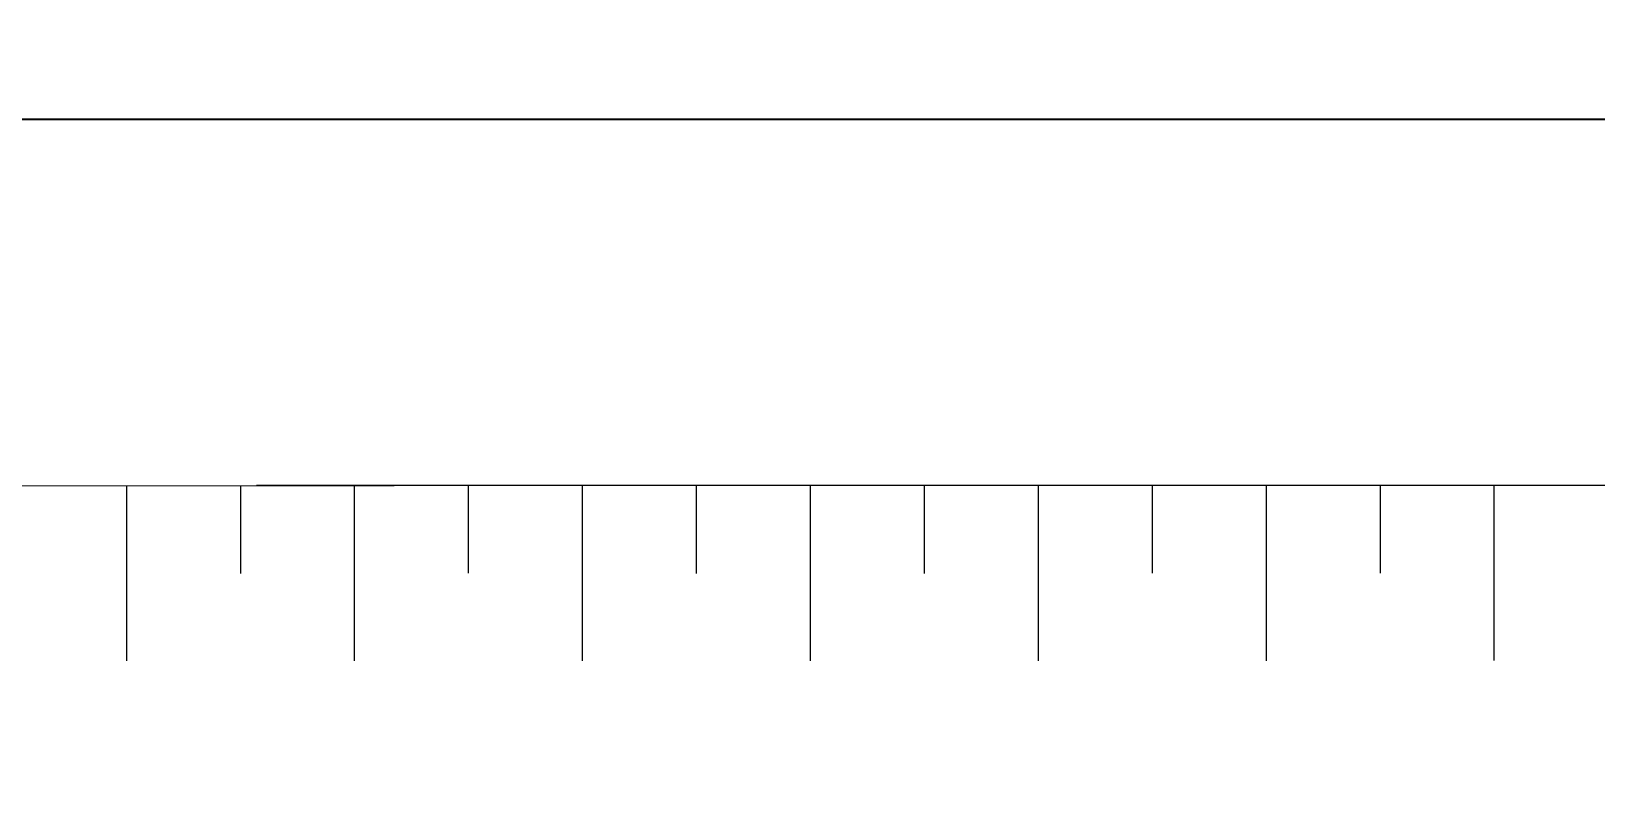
# Model space of a CAD drawing. Header units: millimetres. Extents: x 20530103 to 31271019, y 32092698 to 33532929.
# Drawn here: x 26145079 to 26151332, y 33013434 to 33016500 of the extents above; entities that cross this region are included whole.
import ezdxf
from ezdxf import colors
from ezdxf.entities.mleader import LeaderData, LeaderLine
from ezdxf.math import Vec2, Vec3

# ---------------------------------------------------------------- set-up
doc = ezdxf.new("R2010")
doc.units = ezdxf.units.MM
doc.styles.add('GOST 2.304', font='GOST.TTF')
doc.styles.get("Standard").update_dxf_attribs({"font": 'arial.ttf'})
doc.dimstyles.new('ISO-25', dxfattribs={"dimtxt": 2.5, "dimasz": 2.5, "dimexe": 1.25, "dimexo": 0.625, "dimtad": 1, "dimtxsty": 'Standard', "dimcen": 2.5, "dimadec": 0, "dimazin": 0, "dimtfac": 1, "dimtmove": 0, "dimatfit": 3, "dimfxl": 1, "dimarcsym": 0})

# ---------------------------------------------------------------- blocks, each defined once
blk = doc.blocks.new('_ArchTick')
at = {"color": 0, "linetype": 'ByBlock', "const_width": 0.15}
blk.add_lwpolyline([(-0.5, -0.5), (0.5, 0.5)], dxfattribs=at)
blk = doc.blocks.new('*D223')
at = {"color": 0, "lineweight": -2, "transparency": 16777216}
for p, q in [((26142507.4, 33014744.1), (26142507.4, 33016273.1)), ((26180474.9, 33014744.1), (26180474.9, 33016273.1)), ((26142507.4, 33016148.1), (26180474.9, 33016148.1))]:
    blk.add_line(p, q, dxfattribs=at)
at = {"color": 0, "lineweight": -2, "transparency": 16777216, "xscale": 250, "yscale": 250, "zscale": 250, "rotation": 180}
blk.add_blockref('_ArchTick', (26142507.4, 33016148.1), dxfattribs=at)
at = {"color": 0, "lineweight": -2, "transparency": 16777216, "xscale": 250, "yscale": 250, "zscale": 250}
blk.add_blockref('_ArchTick', (26180474.9, 33016148.1), dxfattribs=at)
at = {"color": 0, "transparency": 16777216, "insert": (26161491.1, 33016335.6), "char_height": 250, "attachment_point": 5, "style": 'GOST 2.304'}
blk.add_mtext('37968', dxfattribs=at)
blk = doc.blocks.new('_None')

msp = doc.modelspace()

# ---------------------------------------------------------------- linework, layer by layer
at = {"lineweight": 20}
for p, q in [((26142507.3504, 33014681.6069), (26148116.1661, 33014685.9795)), ((26145459.2804, 33014683.1981), (26145459.2804, 33013984.5374)), ((26145914.7629, 33014683.5532), (26145914.7629, 33014334.2228)), ((26180474.8723, 33014685.576), (26145978.8642, 33014685.576)), ((26146370.2454, 33014683.5532), (26146370.2454, 33013984.8925)), ((26146825.7278, 33014683.9082), (26146825.7278, 33014334.5779)), ((26147281.2103, 33014682.843), (26147281.2103, 33013984.1823)), ((26147736.6928, 33014683.1981), (26147736.6928, 33014333.8677)), ((26148192.1753, 33014683.1981), (26148192.1753, 33013984.5374)), ((26148647.6578, 33014683.5532), (26148647.6578, 33014334.2228)), ((26149103.1403, 33014683.5532), (26149103.1403, 33013984.8925)), ((26149558.6228, 33014683.9082), (26149558.6228, 33014334.5779)), ((26150014.1053, 33014683.9082), (26150014.1053, 33013985.2476)), ((26150469.5878, 33014684.2633), (26150469.5878, 33014334.933)), ((26150925.0703, 33014684.2633), (26150925.0703, 33013985.6027))]:
    msp.add_line(p, q, dxfattribs=at)

# ---------------------------------------------------------------- dimensions: what is measured, and where the dimension line sits
dim = msp.add_linear_dim(base=(26180474.8723, 33016148.1424), p1=(26142507.3504, 33014681.6069), p2=(26180474.8723, 33014681.6069), dimstyle='ISO-25', override={"dimscale": 100, "dimdec": 0, "dimtxsty": 'GOST 2.304', "dimblk1": 'ArchTick', "dimblk2": 'ArchTick', "dimsah": 1})
dim.commit()
dim.dimension.update_dxf_attribs({"geometry": '*D223', "text_midpoint": (26161491.1113, 33016335.6424)})

# ---------------------------------------------------------------- leaders
at = {"color": 7, "linetype": 'Continuous', "lineweight": 20}
ml = msp.add_multileader_mtext('Standard', dxfattribs=at)
ml.set_content('{\\C0;Опорная юбка ёмкости}', color=84, style='GOST 2.304')
ml.set_leader_properties(linetype='Continuous', lineweight=20)
ml.set_arrow_properties(name='NONE')
ml.build(insert=Vec2(0, 0))
ml.multileader.update_dxf_attribs({"text_left_attachment_type": 6, "text_right_attachment_type": 6, "dogleg_length": 3, "arrow_head_size": 30, "scale": 100})
ctx = ml.context
ctx.base_point, ctx.scale, ctx.char_height, ctx.arrow_head_size, ctx.landing_gap_size, ctx.plane_origin = Vec3(26217673.5249, 33014341.814), 100, 300, 30, 0, Vec3(26230680.9017, 33017519.0854)
ctx.left_attachment, ctx.right_attachment, ctx.text_align_type = 6, 6, 1
notes = []
notes.append((ctx, [(1, (1, 1, 0), (26217373.5249, 33014341.814), (1, 0), 300, [(0, [(26215760.3806, 33011562.0031)], 0, [])])]))
ctx.mtext.insert, ctx.mtext.width, ctx.mtext.alignment, ctx.mtext.flow_direction = Vec3(26218841.2749, 33014701.814), 2823.818146, 2, 5
for ctx, leaders in notes:
    for number, flags, end, landing, length, lines in leaders:
        leader = LeaderData()
        leader.index, (leader.has_last_leader_line, leader.has_dogleg_vector, leader.attachment_direction) = number, flags
        leader.last_leader_point, leader.dogleg_vector, leader.dogleg_length = Vec3(end), Vec3(landing), length
        for number, points, colour, breaks in lines:
            line = LeaderLine()
            line.index, line.vertices, line.color, line.breaks = number, Vec3.list(points), colors.encode_raw_color(colour), breaks
            leader.lines.append(line)
        ctx.leaders.append(leader)

doc.saveas('drawing.dxf')
